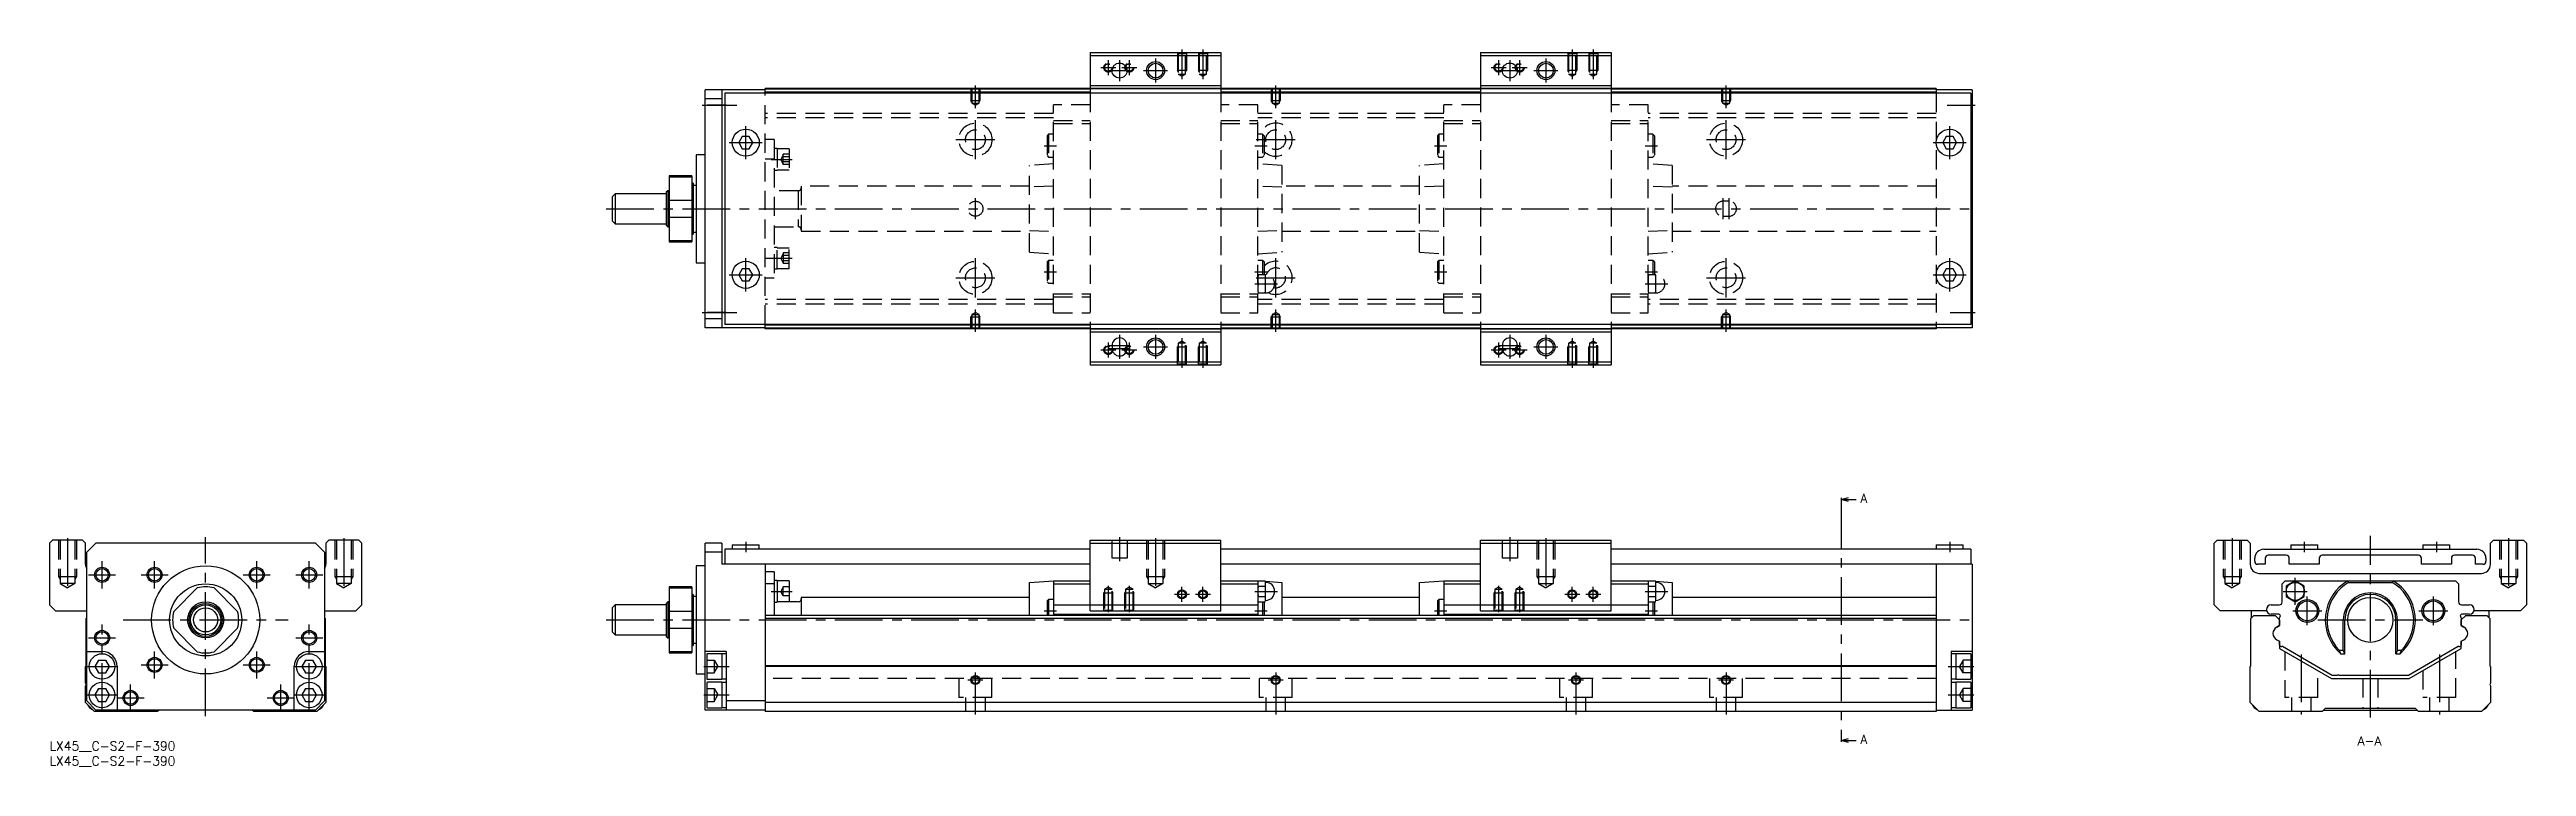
# Model space of a CAD drawing. Extents: x 0 to 825, y -8 to 230.
import ezdxf

# ---------------------------------------------------------------- set-up
doc = ezdxf.new("R2010")
doc.units = 0
doc.header["$LTSCALE"] = 0.5
doc.linetypes.add('CENTER', pattern=[50.8, 31.75, -6.35, 6.35, -6.35])
doc.linetypes.add('DASHED', pattern=[19.05, 12.7, -6.35])
for name, color, linetype in [('MSM_CENTER', 1, 'CENTER'), ('MSM_CONTINUOUS', 7, 'CONTINUOUS'), ('MSM_DASHED', 4, 'DASHED'), ('MSM_NARROW', 5, 'CONTINUOUS'), ('MSM_PART_NUMBER', 7, 'CONTINUOUS')]:
    doc.layers.add(name, color=color, linetype=linetype)
doc.styles.get("Standard").update_dxf_attribs({"font": 'txt.shx', "height": 3, "bigfont": 'bigfont.shx'})

# ---------------------------------------------------------------- blocks, each defined once
blk = doc.blocks.new('*U2')
at = {"layer": 'MSM_PART_NUMBER'}
blk.add_text('LX45__C-S2-F-390', height=3, dxfattribs=at).set_placement((0, -3))
blk = doc.blocks.new('*U3')
at = {"layer": 'MSM_PART_NUMBER'}
blk.add_text('LX45__C-S2-F-390', height=3, dxfattribs=at).set_placement((0, -8))

msp = doc.modelspace()

# ---------------------------------------------------------------- linework, layer by layer
at = {"layer": 'MSM_CENTER'}
for p, q in [((350.15, 224.38), (355.15, 224.38)), ((352.65, 226.88), (352.65, 221.88)), ((352.9, 223.38), (359.9, 223.38)), ((356.4, 226.88), (356.4, 219.88)), ((357.15, 224.38), (362.15, 224.38)), ((359.65, 226.88), (359.65, 221.88)), ((364.4, 223.38), (372.4, 223.38)), ((368.4, 227.38), (368.4, 219.38)), ((377.15, 230.38), (377.15, 220.47)), ((384.15, 230.38), (384.15, 220.47)), ((480.15, 224.38), (485.15, 224.38)), ((482.65, 226.88), (482.65, 221.88)), ((482.9, 223.38), (489.9, 223.38)), ((486.4, 226.88), (486.4, 219.88)), ((487.15, 224.38), (492.15, 224.38)), ((489.65, 226.88), (489.65, 221.88)), ((494.4, 223.38), (502.4, 223.38)), ((498.4, 227.38), (498.4, 219.38)), ((507.15, 230.38), (507.15, 220.47)), ((514.15, 230.38), (514.15, 220.47)), ((308.4, 210.87), (308.4, 218.38)), ((408.4, 210.87), (408.4, 218.38)), ((558.4, 210.87), (558.4, 218.38)), ((217.4, 211.88), (228.9, 211.88)), ((308.4, 193.88), (308.4, 206.88)), ((408.4, 193.88), (408.4, 206.88)), ((558.4, 193.88), (558.4, 206.88)), ((632.07, 211.88), (641.4, 211.88)), ((226.4, 199.38), (237.4, 199.38)), ((231.9, 193.88), (231.9, 204.88)), ((301.9, 200.38), (314.9, 200.38)), ((331.25, 198.38), (335.35, 198.38)), ((401.45, 198.38), (405.55, 198.38)), ((401.9, 200.38), (414.9, 200.38)), ((461.25, 198.38), (465.35, 198.38)), ((531.45, 198.38), (535.55, 198.38)), ((551.9, 200.38), (564.9, 200.38)), ((627.4, 199.38), (638.4, 199.38)), ((632.9, 193.88), (632.9, 204.88)), ((240.4, 193.83), (247.4, 193.83)), ((185.4, 177.38), (642.4, 177.38)), ((308.4, 173.88), (308.4, 180.88)), ((557.4, 173.88), (557.4, 180.88)), ((559.4, 173.88), (559.4, 180.88)), ((231.9, 149.88), (231.9, 160.88)), ((240.4, 160.92), (247.4, 160.92)), ((308.4, 147.88), (308.4, 160.88)), ((408.4, 147.88), (408.4, 160.88)), ((558.4, 147.88), (558.4, 160.88)), ((632.9, 149.88), (632.9, 160.88)), ((226.4, 155.38), (237.4, 155.38)), ((301.9, 154.38), (314.9, 154.38)), ((331.25, 156.38), (335.35, 156.38)), ((401.45, 156.38), (405.55, 156.38)), ((401.45, 152.38), (409.05, 152.38)), ((401.9, 154.38), (414.9, 154.38)), ((461.25, 156.38), (465.35, 156.38)), ((531.45, 156.38), (535.55, 156.38)), ((531.45, 152.38), (539.05, 152.38)), ((551.9, 154.38), (564.9, 154.38)), ((627.4, 155.38), (638.4, 155.38)), ((217.4, 142.88), (228.9, 142.88)), ((308.4, 136.38), (308.4, 143.89)), ((408.4, 136.38), (408.4, 143.89)), ((558.4, 136.38), (558.4, 143.89)), ((633.07, 142.88), (641.4, 142.88)), ((352.65, 132.88), (352.65, 127.88)), ((356.4, 135.38), (356.4, 127.38)), ((359.65, 132.88), (359.65, 127.88)), ((368.4, 135.38), (368.4, 127.38)), ((377.15, 134.29), (377.15, 124.38)), ((384.15, 134.29), (384.15, 124.38)), ((482.65, 132.88), (482.65, 127.88)), ((486.4, 135.38), (486.4, 127.38)), ((489.65, 132.88), (489.65, 127.88)), ((498.4, 135.38), (498.4, 127.38)), ((507.15, 134.29), (507.15, 124.38)), ((514.15, 134.29), (514.15, 124.38)), ((350.15, 130.38), (355.15, 130.38)), ((352.9, 131.88), (359.9, 131.88)), ((352.9, 130.88), (359.9, 130.88)), ((357.15, 130.38), (362.15, 130.38)), ((364.4, 131.38), (372.4, 131.38)), ((480.15, 130.38), (485.15, 130.38)), ((482.9, 131.88), (489.9, 131.88)), ((482.9, 130.88), (489.9, 130.88)), ((487.15, 130.38), (492.15, 130.38)), ((494.4, 131.38), (502.4, 131.38)), ((596.74, 80.12), (596.74, 0.88)), ((6, 67.76), (6, 50.18)), ((52, 8.5), (52, 68)), ((98, 67.76), (98, 50.18)), ((231.9, 66.5), (231.9, 63)), ((356.4, 68), (356.4, 60)), ((368.4, 67.76), (368.4, 50.18)), ((486.4, 68), (486.4, 60)), ((498.4, 67.76), (498.4, 50.18)), ((632.9, 66.5), (632.9, 63)), ((727, 67.76), (727, 50.18)), ((751, 66.5), (751, 63)), ((773, 8), (773, 68.5)), ((795, 66.5), (795, 63)), ((819, 67.76), (819, 50.18)), ((17.5, 51), (17.5, 60)), ((35, 51), (35, 60)), ((69, 51), (69, 60)), ((86.5, 51), (86.5, 60)), ((13, 55.5), (22, 55.5)), ((30.5, 55.5), (39.5, 55.5)), ((64.5, 55.5), (73.5, 55.5)), ((82, 55.5), (91, 55.5)), ((240.4, 50), (247.4, 50)), ((352.65, 51.81), (352.65, 43.1)), ((359.65, 51.81), (359.65, 43.1)), ((377.15, 46.5), (377.15, 51.5)), ((384.15, 46.5), (384.15, 51.5)), ((401.45, 50), (409.05, 50)), ((482.65, 51.81), (482.65, 43.1)), ((489.65, 51.81), (489.65, 43.1)), ((507.15, 46.5), (507.15, 51.5)), ((514.15, 46.5), (514.15, 51.5)), ((531.45, 50), (539.05, 50)), ((744, 50), (752, 50)), ((748, 45.54), (748, 54.46)), ((331.25, 43.5), (335.35, 43.5)), ((379.65, 49), (374.65, 49)), ((386.65, 49), (381.65, 49)), ((401.45, 43.5), (405.55, 43.5)), ((461.25, 43.5), (465.35, 43.5)), ((509.65, 49), (504.65, 49)), ((516.65, 49), (511.65, 49)), ((531.45, 43.5), (535.55, 43.5)), ((747.2, 43.5), (756.8, 43.5)), ((752, 38.7), (752, 48.3)), ((789.2, 43.5), (798.8, 43.5)), ((794, 38.7), (794, 48.3)), ((13, 34.5), (22, 34.5)), ((17.5, 10.25), (17.5, 39)), ((24.5, 40.5), (79.5, 40.5)), ((82, 34.5), (91, 34.5)), ((86.5, 10.25), (86.5, 39)), ((185.4, 40.5), (642.4, 40.5)), ((755.5, 40.5), (790.5, 40.5)), ((12.25, 25), (22.75, 25)), ((30.5, 25.5), (39.5, 25.5)), ((35, 21), (35, 30)), ((64.5, 25.5), (73.5, 25.5)), ((69, 21), (69, 30)), ((81.25, 25), (91.75, 25)), ((217.9, 25), (226.4, 25)), ((632.4, 25), (640.9, 25)), ((750, 28.97), (750, 9)), ((796, 28.97), (796, 9)), ((27, 10), (27, 19)), ((77, 10), (77, 19)), ((305.9, 20.5), (310.9, 20.5)), ((308.4, 9), (308.4, 23)), ((405.9, 20.5), (410.9, 20.5)), ((408.4, 23), (408.4, 9)), ((505.9, 20.5), (510.9, 20.5)), ((508.4, 23), (508.4, 9)), ((555.9, 20.5), (560.9, 20.5)), ((558.4, 23), (558.4, 9)), ((12.25, 15.5), (22.75, 15.5)), ((22.5, 14.5), (31.5, 14.5)), ((72.5, 14.5), (81.5, 14.5)), ((81.25, 15.5), (91.75, 15.5)), ((217.9, 15.5), (226.4, 15.5)), ((632.4, 15.5), (640.9, 15.5))]:
    msp.add_line(p, q, dxfattribs=at)
at = {"layer": 'MSM_CONTINUOUS'}
for p, q in [((346.65, 229.38), (346.65, 215.88)), ((346.65, 229.38), (390.15, 229.38)), ((346.65, 228.38), (390.15, 228.38)), ((390.15, 229.38), (390.15, 215.88)), ((476.65, 229.38), (476.65, 215.88)), ((476.65, 229.38), (520.15, 229.38)), ((476.65, 228.38), (520.15, 228.38)), ((520.15, 229.38), (520.15, 215.88)), ((238.4, 216.98), (218.4, 216.98)), ((218.4, 137.78), (218.4, 216.98)), ((223.9, 216.98), (223.9, 137.78)), ((639.9, 215.88), (224.9, 215.88)), ((224.9, 215.88), (224.9, 138.88)), ((628.4, 217.38), (238.4, 217.38)), ((238.4, 215.88), (238.4, 217.38)), ((346.65, 217.18), (238.4, 217.18)), ((346.65, 216.18), (238.4, 216.18)), ((346.65, 218.38), (390.15, 218.38)), ((346.65, 217.38), (390.15, 217.38)), ((476.65, 217.18), (390.15, 217.18)), ((476.65, 216.18), (390.15, 216.18)), ((476.65, 218.38), (520.15, 218.38)), ((476.65, 217.38), (520.15, 217.38)), ((628.4, 217.18), (520.15, 217.18)), ((628.4, 216.18), (520.15, 216.18)), ((628.4, 217.38), (628.4, 215.88)), ((640.4, 216.98), (628.4, 216.98)), ((639.9, 215.88), (639.9, 138.88)), ((640.4, 216.98), (640.4, 137.78)), ((223.9, 213.98), (218.4, 213.98)), ((230.74, 201.38), (229.59, 199.38)), ((229.59, 199.38), (230.74, 197.38)), ((233.05, 201.38), (230.74, 201.38)), ((234.2, 199.38), (233.05, 201.38)), ((233.05, 197.38), (234.2, 199.38)), ((631.74, 201.38), (630.59, 199.38)), ((630.59, 199.38), (631.74, 197.38)), ((634.05, 201.38), (631.74, 201.38)), ((635.2, 199.38), (634.05, 201.38)), ((634.05, 197.38), (635.2, 199.38)), ((215.4, 195.38), (215.4, 159.38)), ((218.4, 195.38), (215.4, 195.38)), ((230.74, 197.38), (233.05, 197.38)), ((631.74, 197.38), (634.05, 197.38)), ((188.4, 182.38), (187.4, 181.38)), ((188.4, 182.38), (188.4, 172.38)), ((205.4, 182.38), (188.4, 182.38)), ((205.9, 183.38), (205.4, 182.88)), ((205.4, 182.88), (205.4, 171.88)), ((205.9, 183.38), (205.9, 171.38)), ((206.4, 183.38), (205.9, 183.38)), ((213.9, 188.38), (206.4, 188.38)), ((206.4, 188.38), (206.4, 166.38)), ((206.4, 188.01), (213.9, 188.01)), ((213.9, 188.38), (213.9, 166.38)), ((214.4, 185.88), (213.9, 185.88)), ((214.4, 185.88), (214.4, 168.88)), ((215.4, 185.13), (214.4, 185.13)), ((187.4, 181.38), (187.4, 173.38)), ((187.4, 173.38), (188.4, 172.38)), ((213.9, 180.17), (206.4, 180.17)), ((206.4, 174.58), (213.9, 174.58)), ((188.4, 172.38), (205.4, 172.38)), ((205.4, 171.88), (205.9, 171.38)), ((205.9, 171.38), (206.4, 171.38)), ((213.9, 166.74), (206.4, 166.74)), ((206.4, 166.38), (213.9, 166.38)), ((213.9, 168.88), (214.4, 168.88)), ((214.4, 169.63), (215.4, 169.63)), ((215.4, 159.38), (218.4, 159.38)), ((230.74, 157.38), (229.59, 155.38)), ((233.05, 157.38), (230.74, 157.38)), ((234.2, 155.38), (233.05, 157.38)), ((631.74, 157.38), (630.59, 155.38)), ((634.05, 157.38), (631.74, 157.38)), ((635.2, 155.38), (634.05, 157.38)), ((229.59, 155.38), (230.74, 153.38)), ((230.74, 153.38), (233.05, 153.38)), ((233.05, 153.38), (234.2, 155.38)), ((630.59, 155.38), (631.74, 153.38)), ((631.74, 153.38), (634.05, 153.38)), ((634.05, 153.38), (635.2, 155.38)), ((223.9, 140.78), (218.4, 140.78)), ((238.4, 137.78), (218.4, 137.78)), ((639.9, 138.88), (224.9, 138.88)), ((238.4, 137.38), (238.4, 138.88)), ((346.65, 138.58), (238.4, 138.58)), ((346.65, 137.58), (238.4, 137.58)), ((628.4, 137.38), (238.4, 137.38)), ((346.65, 138.88), (346.65, 125.38)), ((346.65, 137.38), (390.15, 137.38)), ((346.65, 136.38), (390.15, 136.38)), ((390.15, 138.88), (390.15, 125.38)), ((476.65, 138.58), (390.15, 138.58)), ((476.65, 137.58), (390.15, 137.58)), ((476.65, 138.88), (476.65, 125.38)), ((476.65, 137.38), (520.15, 137.38)), ((476.65, 136.38), (520.15, 136.38)), ((520.15, 138.88), (520.15, 125.38)), ((628.4, 138.58), (520.15, 138.58)), ((628.4, 137.58), (520.15, 137.58)), ((628.4, 138.88), (628.4, 137.38)), ((640.4, 137.78), (628.4, 137.78)), ((346.65, 126.38), (390.15, 126.38)), ((346.65, 125.38), (390.15, 125.38)), ((353.9, 131.88), (353.9, 130.88)), ((358.9, 130.88), (358.9, 131.88)), ((476.65, 126.38), (520.15, 126.38)), ((476.65, 125.38), (520.15, 125.38)), ((483.9, 131.88), (483.9, 130.88)), ((488.9, 130.88), (488.9, 131.88)), ((596.74, 80.62), (599.24, 81.29)), ((596.74, 81.12), (596.74, 80.12)), ((596.74, 80.62), (601.74, 80.62)), ((599.24, 79.95), (596.74, 80.62)), ((1, 67), (0, 66)), ((0, 66), (0, 45.5)), ((11, 67), (1, 67)), ((12, 66), (11, 67)), ((12, 59), (12, 66)), ((15.4, 66), (12.4, 63)), ((88.6, 66), (15.4, 66)), ((91.6, 63), (88.6, 66)), ((93, 67), (92, 66)), ((92, 66), (92, 59)), ((103, 67), (93, 67)), ((104, 66), (103, 67)), ((104, 45.5), (104, 66)), ((223.9, 66), (218.4, 66)), ((218.4, 10.5), (218.4, 66)), ((223.9, 66), (223.9, 59)), ((346.65, 67), (390.15, 67)), ((346.65, 43.5), (346.65, 67)), ((346.65, 66), (390.15, 66)), ((390.15, 43.5), (390.15, 67)), ((476.65, 67), (520.15, 67)), ((476.65, 43.5), (476.65, 67)), ((476.65, 66), (520.15, 66)), ((520.15, 43.5), (520.15, 67)), ((721, 66), (722, 67)), ((721, 45.5), (721, 66)), ((722, 67), (732, 67)), ((732, 67), (733, 66)), ((733, 66), (733, 59)), ((813, 66), (814, 67)), ((813, 59), (813, 66)), ((814, 67), (824, 67)), ((824, 67), (825, 66)), ((825, 66), (825, 45.5)), ((12.4, 13.5), (12.4, 63)), ((91.6, 63), (91.6, 13.5)), ((218.4, 58.5), (215.4, 58.5)), ((215.4, 58.5), (215.4, 22.5)), ((223.9, 63), (218.4, 63)), ((346.65, 59), (223.9, 59)), ((224.9, 64), (224.9, 59)), ((346.65, 64), (224.9, 64)), ((227.4, 65.5), (227.4, 64)), ((227.4, 65.5), (236.4, 65.5)), ((236.4, 64), (236.4, 65.5)), ((238.4, 59), (238.4, 10)), ((476.65, 64), (390.15, 64)), ((476.65, 59), (390.15, 59)), ((639.9, 64), (520.15, 64)), ((640.4, 59), (520.15, 59)), ((628.4, 65.5), (628.4, 64)), ((628.4, 65.5), (637.4, 65.5)), ((628.4, 59), (628.4, 10)), ((637.4, 64), (637.4, 65.5)), ((639.9, 64), (639.9, 59)), ((640.4, 59), (640.4, 10.5)), ((734.5, 60), (734.5, 61)), ((738, 59), (735.5, 59)), ((737.5, 64), (808.5, 64)), ((738, 61), (738, 59)), ((745, 62), (739, 62)), ((746, 59), (746, 61)), ((756, 59), (746, 59)), ((746.5, 65.5), (755.5, 65.5)), ((746.5, 65.5), (746.5, 64)), ((755.5, 64), (755.5, 65.5)), ((756, 61), (756, 59)), ((789, 62), (757, 62)), ((790, 59), (790, 61)), ((800, 59), (790, 59)), ((790.5, 65.5), (799.5, 65.5)), ((790.5, 65.5), (790.5, 64)), ((799.5, 64), (799.5, 65.5)), ((800, 61), (800, 59)), ((807, 62), (801, 62)), ((808, 59), (808, 61)), ((810.5, 59), (808, 59)), ((811.5, 61), (811.5, 60)), ((41.36, 43.3), (49.2, 51.14)), ((54.8, 51.14), (62.64, 43.3)), ((213.9, 51.5), (206.4, 51.5)), ((206.4, 51.5), (206.4, 29.5)), ((206.4, 51.14), (213.9, 51.14)), ((213.9, 51.5), (213.9, 29.5)), ((241.4, 56.5), (238.4, 56.5)), ((241.4, 52.5), (238.4, 52.5)), ((241.4, 56.5), (241.4, 42)), ((242.4, 53.65), (241.4, 53.65)), ((242.4, 53.65), (242.4, 46.35)), ((246.4, 53.5), (242.4, 53.5)), ((246.4, 53.5), (246.4, 46.5)), ((326.35, 53), (334.35, 53.5)), ((326.35, 42), (326.35, 53)), ((334.35, 53.5), (346.65, 53.5)), ((334.35, 53.5), (334.35, 42)), ((334.35, 52.5), (346.65, 52.5)), ((390.15, 53.5), (402.45, 53.5)), ((390.15, 52.5), (402.45, 52.5)), ((402.45, 53.5), (403.02, 53.46)), ((402.45, 53.5), (402.45, 42)), ((402.57, 53.46), (402.45, 53)), ((402.45, 52.41), (402.45, 52.6)), ((402.57, 53.46), (404.92, 53.46)), ((402.57, 51.73), (404.92, 51.73)), ((405.05, 53), (404.92, 53.46)), ((404.95, 53.34), (410.45, 53)), ((405.05, 47), (405.05, 53)), ((410.45, 53), (410.45, 42)), ((456.35, 53), (464.35, 53.5)), ((456.35, 42), (456.35, 53)), ((464.35, 53.5), (476.65, 53.5)), ((464.35, 53.5), (464.35, 42)), ((464.35, 52.5), (476.65, 52.5)), ((520.15, 53.5), (532.45, 53.5)), ((520.15, 52.5), (532.45, 52.5)), ((532.45, 53.5), (533.02, 53.46)), ((532.45, 53.5), (532.45, 42)), ((532.57, 53.46), (532.45, 53)), ((532.45, 52.41), (532.45, 52.6)), ((532.57, 53.46), (534.92, 53.46)), ((532.57, 51.73), (534.92, 51.73)), ((535.05, 53), (534.92, 53.46)), ((534.95, 53.34), (540.45, 53)), ((535.05, 47), (535.05, 53)), ((540.45, 53), (540.45, 42)), ((736, 56), (810, 56)), ((743.65, 52.5), (744.65, 53.5)), ((743.65, 46.5), (743.65, 52.5)), ((744.65, 53.5), (801.35, 53.5)), ((748, 53.46), (745, 51.73)), ((745, 51.73), (745, 48.27)), ((751, 51.73), (748, 53.46)), ((751, 48.27), (751, 51.73)), ((765.51, 53.5), (765.76, 53)), ((765.76, 53), (780.23, 53)), ((780.23, 53), (780.48, 53.5)), ((801.35, 53.5), (802.35, 52.5)), ((802.35, 52.5), (802.35, 46.5)), ((0, 45.5), (2, 43.5)), ((2, 43.5), (12.4, 43.5)), ((91.6, 43.5), (102, 43.5)), ((102, 43.5), (104, 45.5)), ((188.4, 45.5), (187.4, 44.5)), ((187.4, 44.5), (187.4, 36.5)), ((205.4, 45.5), (188.4, 45.5)), ((188.4, 45.5), (188.4, 35.5)), ((205.9, 46.5), (205.4, 46)), ((205.4, 46), (205.4, 35)), ((206.4, 46.5), (205.9, 46.5)), ((205.9, 46.5), (205.9, 34.5)), ((213.9, 43.3), (206.4, 43.3)), ((214.4, 49), (213.9, 49)), ((214.4, 49), (214.4, 32)), ((215.4, 48.25), (214.4, 48.25)), ((628.4, 42), (238.4, 42)), ((241.4, 46.35), (242.4, 46.35)), ((249.4, 46.5), (242.4, 46.5)), ((250.4, 48), (250.4, 42)), ((326.35, 48), (250.4, 48)), ((332.75, 47.3), (332.25, 46.8)), ((332.25, 46.8), (332.25, 42)), ((334.35, 47.3), (332.75, 47.3)), ((332.75, 47.3), (332.75, 42)), ((334.35, 45.5), (402.45, 45.5)), ((334.35, 42.4), (402.45, 42.4)), ((346.65, 43.5), (390.15, 43.5)), ((402.45, 47), (402.57, 46.54)), ((402.57, 48.27), (404.92, 48.27)), ((402.57, 46.54), (404.92, 46.54)), ((404.05, 46.54), (404.05, 42)), ((404.55, 46.54), (404.55, 42)), ((404.92, 46.54), (405.05, 47)), ((456.35, 48), (410.45, 48)), ((462.75, 47.3), (462.25, 46.8)), ((462.25, 46.8), (462.25, 42)), ((464.35, 47.3), (462.75, 47.3)), ((462.75, 47.3), (462.75, 42)), ((464.35, 45.5), (532.45, 45.5)), ((464.35, 42.4), (532.45, 42.4)), ((476.65, 43.5), (520.15, 43.5)), ((532.45, 47), (532.57, 46.54)), ((532.57, 48.27), (534.92, 48.27)), ((532.57, 46.54), (534.92, 46.54)), ((534.05, 46.54), (534.05, 42)), ((534.55, 46.54), (534.55, 42)), ((534.92, 46.54), (535.05, 47)), ((628.4, 48), (540.45, 48)), ((723, 43.5), (721, 45.5)), ((738.46, 43.5), (723, 43.5)), ((733.2, 41), (734.2, 42)), ((733.4, 41.2), (733.4, 43.5)), ((734.2, 42), (741.25, 42)), ((739.95, 45.5), (742.65, 45.5)), ((742.25, 42.4), (739.95, 42.4)), ((741.25, 42), (742.75, 40.5)), ((745, 48.27), (748, 46.54)), ((748, 46.54), (751, 48.27)), ((803.25, 40.5), (804.75, 42)), ((803.35, 45.5), (806.05, 45.5)), ((806.05, 42.4), (803.75, 42.4)), ((804.75, 42), (811.8, 42)), ((823, 43.5), (807.53, 43.5)), ((811.8, 42), (812.8, 41)), ((812.6, 41.2), (812.6, 43.5)), ((825, 45.5), (823, 43.5)), ((12.2, 41), (12.4, 41.2)), ((12.2, 25.2), (12.2, 41)), ((49.2, 29.86), (41.36, 37.7)), ((62.64, 37.7), (54.8, 29.86)), ((91.6, 41.2), (91.8, 41)), ((91.8, 41), (91.8, 25.2)), ((187.4, 36.5), (188.4, 35.5)), ((188.4, 35.5), (205.4, 35.5)), ((205.4, 35), (205.9, 34.5)), ((205.9, 34.5), (206.4, 34.5)), ((206.4, 37.7), (213.9, 37.7)), ((628.4, 41), (238.4, 41)), ((733.2, 25.2), (733.2, 41)), ((742.75, 38.61), (741.85, 38.1)), ((741.85, 33.9), (742.75, 33.39)), ((742.7, 40.55), (742.7, 41.2)), ((742.75, 40.5), (742.75, 38.61)), ((742.75, 33.39), (742.75, 31)), ((764, 30.44), (764, 40.5)), ((764.5, 29.22), (764.5, 40.5)), ((781.5, 29.22), (781.5, 40.5)), ((782, 30.44), (782, 40.5)), ((803.3, 40.55), (803.25, 40.5)), ((803.25, 40.5), (803.25, 38.61)), ((803.25, 38.61), (803.25, 40.5)), ((804.14, 38.1), (803.25, 38.61)), ((803.25, 33.39), (804.14, 33.9)), ((803.25, 33.39), (803.25, 32.13)), ((803.25, 31), (803.25, 33.39)), ((803.3, 41.2), (803.3, 40.55)), ((812.8, 41), (812.8, 25.2)), ((12, 25), (12.2, 25.2)), ((12, 19.4), (12, 25)), ((12.4, 30), (17.5, 30)), ((16.27, 27.12), (15.05, 25)), ((15.05, 25), (16.27, 22.88)), ((16.27, 27.12), (18.73, 27.12)), ((19.95, 25), (18.73, 27.12)), ((18.73, 22.88), (19.95, 25)), ((22.5, 25), (22.5, 10.5)), ((81.5, 10.5), (81.5, 25)), ((85.27, 27.12), (84.05, 25)), ((84.05, 25), (85.27, 22.88)), ((85.27, 27.12), (87.73, 27.12)), ((86.5, 30), (91.6, 30)), ((88.95, 25), (87.73, 27.12)), ((87.73, 22.88), (88.95, 25)), ((91.8, 25.2), (92, 25)), ((92, 25), (92, 13)), ((213.9, 29.86), (206.4, 29.86)), ((206.4, 29.5), (213.9, 29.5)), ((213.9, 32), (214.4, 32)), ((214.4, 32.75), (215.4, 32.75)), ((225.4, 30), (218.4, 30)), ((218.9, 29), (218.9, 21)), ((223.9, 29.25), (219.15, 29.25)), ((223.9, 29.25), (223.9, 20.75)), ((225.4, 29.15), (223.9, 29.15)), ((225.4, 30), (225.4, 10.5)), ((628.4, 25.2), (238.4, 25.2)), ((628.4, 25), (238.4, 25)), ((633.4, 30), (633.4, 10.5)), ((640.4, 30), (633.4, 30)), ((634.9, 29.15), (633.4, 29.15)), ((639.9, 29.25), (634.9, 29.25)), ((634.9, 29.25), (634.9, 20.75)), ((639.9, 29.25), (639.9, 20.75)), ((733, 25), (733.2, 25.2)), ((733, 13), (733, 25)), ((742.75, 31), (760.07, 21)), ((743.7, 31.61), (743.5, 31.61)), ((760.33, 22), (743.7, 31.61)), ((762.63, 30.44), (764, 30.44)), ((763.11, 29.22), (764.5, 29.22)), ((764.5, 29.22), (764, 30.44)), ((782, 30.44), (781.5, 29.22)), ((781.5, 29.22), (782.88, 29.22)), ((782, 30.44), (783.36, 30.44)), ((802.3, 31.61), (785.66, 22)), ((785.93, 21), (803.25, 31)), ((802.5, 31.61), (802.3, 31.61)), ((812.8, 25.2), (813, 25)), ((813, 25), (813, 19.4)), ((12, 13), (12, 18.6)), ((16.27, 17.62), (15.05, 15.5)), ((16.27, 22.88), (18.73, 22.88)), ((16.27, 17.62), (18.73, 17.62)), ((19.95, 15.5), (18.73, 17.62)), ((85.27, 17.62), (84.05, 15.5)), ((85.27, 22.88), (87.73, 22.88)), ((85.27, 17.62), (87.73, 17.62)), ((88.95, 15.5), (87.73, 17.62)), ((215.4, 22.5), (218.4, 22.5)), ((218.9, 19.5), (218.9, 11.5)), ((219.15, 20.75), (223.9, 20.75)), ((223.9, 19.75), (219.15, 19.75)), ((223.9, 20.85), (225.4, 20.85)), ((223.9, 19.75), (223.9, 11.25)), ((225.4, 19.65), (223.9, 19.65)), ((633.4, 20.85), (634.9, 20.85)), ((634.9, 19.65), (633.4, 19.65)), ((634.9, 20.75), (639.9, 20.75)), ((639.9, 19.75), (634.9, 19.75)), ((634.9, 19.75), (634.9, 11.25)), ((639.9, 19.75), (639.9, 11.25)), ((760.07, 21), (785.93, 21)), ((761.85, 22), (760.33, 22)), ((785.66, 22), (762.65, 22)), ((813, 18.6), (813, 13)), ((15, 10), (12, 13)), ((15.4, 10.5), (12.4, 13.5)), ((36, 10), (15, 10)), ((15.05, 15.5), (16.27, 13.38)), ((88.6, 10.5), (15.4, 10.5)), ((16.27, 13.38), (18.73, 13.38)), ((18.73, 13.38), (19.95, 15.5)), ((36.5, 10.5), (36, 10)), ((68, 10), (67.5, 10.5)), ((89, 10), (68, 10)), ((84.05, 15.5), (85.27, 13.38)), ((85.27, 13.38), (87.73, 13.38)), ((87.73, 13.38), (88.95, 15.5)), ((91.6, 13.5), (88.6, 10.5)), ((92, 13), (89, 10)), ((238.4, 10.5), (218.4, 10.5)), ((219.15, 11.25), (223.9, 11.25)), ((223.9, 11.35), (225.4, 11.35)), ((238.4, 13.5), (225.4, 13.5)), ((628.4, 13), (238.4, 13)), ((628.4, 10), (238.4, 10)), ((628.4, 10.5), (640.4, 10.5)), ((633.4, 11.35), (634.9, 11.35)), ((634.9, 11.25), (639.9, 11.25)), ((736, 10), (733, 13)), ((757, 10), (736, 10)), ((758, 11), (757, 10)), ((757.5, 10.5), (788.5, 10.5)), ((788, 11), (758, 11)), ((789, 10), (788, 11)), ((810, 10), (789, 10)), ((813, 13), (810, 10)), ((596.74, 0.38), (599.24, 1.05)), ((596.74, 0.88), (596.74, -0.12)), ((596.74, 0.38), (601.74, 0.38)), ((599.24, -0.29), (596.74, 0.38))]:
    msp.add_line(p, q, dxfattribs=at)
for centre, radius in [((356.4, 223.38), 2.5), ((368.4, 223.38), 2.46), ((486.4, 223.38), 2.5), ((498.4, 223.38), 2.46), ((231.9, 199.38), 4.5), ((632.9, 199.38), 4.5), ((231.9, 155.38), 4.5), ((632.9, 155.38), 4.5), ((368.4, 131.38), 2.46), ((498.4, 131.38), 2.46), ((52, 40.5), 18), ((17.5, 55.5), 2.07), ((35, 55.5), 2.07), ((52, 40.5), 12), ((69, 55.5), 2.07), ((86.5, 55.5), 2.07), ((377.15, 49), 1.23), ((384.15, 49), 1.23), ((507.15, 49), 1.23), ((514.15, 49), 1.23), ((748, 50), 3), ((52, 40.5), 6), ((52, 40.5), 5.5), ((52, 40.5), 5), ((52, 40.5), 4), ((752, 43.5), 3.8), ((752, 43.5), 3.3), ((773, 40.5), 7.5), ((794, 43.5), 3.8), ((794, 43.5), 3.3), ((17.5, 34.5), 2.07), ((86.5, 34.5), 2.07), ((17.5, 25), 4.25), ((35, 25.5), 2.07), ((69, 25.5), 2.07), ((86.5, 25), 4.25), ((17.5, 15.5), 4.25), ((27, 14.5), 2.07), ((77, 14.5), 2.07), ((86.5, 15.5), 4.25), ((308.4, 20.5), 1.23), ((408.4, 20.5), 1.23), ((508.4, 20.5), 1.23), ((558.4, 20.5), 1.23)]:
    msp.add_circle(centre, radius, dxfattribs=at)
for centre, radius, start, end in [((356.4, 131.88), 2.5, 0, 180), ((486.4, 131.88), 2.5, 0, 180), ((356.4, 130.88), 2.5, 180, 0), ((486.4, 130.88), 2.5, 180, 0), ((15, 59), 3, 180, 209.92525), ((89, 59), 3, 330.07238, 0), ((736, 59), 3, 180, 270), ((737.5, 61), 3, 90, 180), ((735.5, 60), 1, 180, 270), ((739, 61), 1, 90, 180), ((745, 61), 1, 0, 90), ((757, 61), 1, 90, 180), ((789, 61), 1, 0, 90), ((801, 61), 1, 90, 180), ((807, 61), 1, 0, 90), ((808.5, 61), 3, 0, 90), ((810, 59), 3, 270, 0), ((810.5, 60), 1, 270, 0), ((52, 40.5), 11, 75.27264, 104.72736), ((405.75, 52.57), 3.31, 164.22771, 179.4294), ((405.75, 52.63), 3.31, 180.57378, 195.76911), ((415.33, 49.95), 12.89, 172.03062, 179.75617), ((415.9, 50.1), 13.46, 180.40698, 187.80623), ((401.74, 52.56), 3.31, 0.57378, 15.76911), ((401.74, 52.63), 3.31, 344.22771, 359.4294), ((392.06, 49.94), 12.98, 0.27192, 7.94129), ((391.59, 50.1), 13.46, 352.19377, 359.59302), ((405.05, 50), 3, 270, 90), ((535.75, 52.57), 3.31, 164.22771, 179.4294), ((535.75, 52.63), 3.31, 180.57378, 195.76911), ((545.33, 49.95), 12.89, 172.03062, 179.75617), ((545.9, 50.1), 13.46, 180.40698, 187.80623), ((531.74, 52.56), 3.31, 0.57378, 15.76911), ((531.74, 52.63), 3.31, 344.22771, 359.4294), ((522.06, 49.94), 12.98, 0.27192, 7.94129), ((521.59, 50.1), 13.46, 352.19377, 359.59302), ((535.05, 50), 3, 270, 90), ((773, 40.5), 15, 119.92643, 228.76392), ((773, 40.5), 14.44, 120.05097, 224.15139), ((773, 40.5), 9, 0, 180), ((773, 40.5), 14.44, 315.84861, 59.94903), ((773, 40.5), 15, 311.23608, 60.07357), ((52, 40.5), 11, 165.27264, 194.72736), ((52, 40.5), 11, 345.27264, 14.72736), ((249.4, 47.5), 1, 270, 0), ((405.75, 47.37), 3.31, 164.22771, 179.4294), ((405.75, 47.44), 3.31, 180.57378, 195.76911), ((401.74, 47.37), 3.31, 0.57378, 15.76911), ((401.74, 47.43), 3.31, 344.22771, 359.4294), ((535.75, 47.37), 3.31, 164.22771, 179.4294), ((535.75, 47.44), 3.31, 180.57378, 195.76911), ((531.74, 47.37), 3.31, 0.57378, 15.76911), ((531.74, 47.43), 3.31, 344.22771, 359.4294), ((739.95, 43.95), 1.55, 90, 270), ((742.25, 41.4), 1, 30.09191, 90), ((742.65, 46.5), 1, 270, 0), ((743.5, 41.2), 0.8, 118.74892, 180), ((773, 40.5), 8.5, 0, 180), ((803.35, 46.5), 1, 180, 270), ((803.75, 41.4), 1, 90, 149.90809), ((802.5, 41.2), 0.8, 0, 61.25108), ((806.05, 43.95), 1.55, 270, 90), ((743.15, 35.85), 2.6, 120.00003, 176.58933), ((743.15, 36.15), 2.6, 183.41067, 239.99996), ((802.84, 35.85), 2.6, 3.41067, 59.99996), ((802.84, 36.15), 2.6, 300.00004, 356.58933), ((17.5, 25), 5, 0, 90), ((52, 40.5), 11, 255.27264, 284.72736), ((86.5, 25), 5, 90, 180), ((219.15, 29), 0.25, 90, 180), ((743.5, 32.41), 0.8, 200.36413, 270), ((775.22, 34.62), 13.26, 198.36858, 204.03004), ((770.7, 34.65), 13.33, 335.98509, 341.61629), ((802.5, 32.41), 0.8, 270, 339.62763), ((11.7, 19), 0.5, 306.8699, 53.1301), ((219.15, 21), 0.25, 180, 270), ((219.15, 19.5), 0.25, 90, 180), ((762.25, 21.7), 0.5, 36.8699, 143.1301), ((813.3, 19), 0.5, 126.8699, 233.1301), ((15.4, 13.5), 3, 201.81505, 248.18495), ((88.6, 13.5), 3, 291.81368, 338.18632), ((219.15, 11.5), 0.25, 180, 270), ((736.4, 13.5), 3, 201.81368, 248.18632), ((809.6, 13.5), 3, 291.81505, 338.18495)]:
    msp.add_arc(centre, radius, start, end, dxfattribs=at)
at = {"layer": 'MSM_DASHED'}
for p, q in [((375.65, 229.38), (375.92, 229.1)), ((375.65, 229.38), (375.65, 223.38)), ((378.65, 223.38), (375.65, 223.38)), ((375.92, 222.91), (375.65, 223.38)), ((375.92, 229.1), (375.92, 222.18)), ((375.92, 229.1), (378.38, 229.1)), ((378.38, 229.1), (378.65, 229.38)), ((378.38, 222.18), (378.38, 229.1)), ((378.38, 222.91), (378.65, 223.38)), ((378.65, 229.38), (378.65, 223.38)), ((382.65, 229.38), (382.92, 229.1)), ((382.65, 229.38), (382.65, 223.38)), ((385.65, 223.38), (382.65, 223.38)), ((382.92, 222.91), (382.65, 223.38)), ((382.92, 229.1), (382.92, 222.18)), ((382.92, 229.1), (385.38, 229.1)), ((385.38, 229.1), (385.65, 229.38)), ((385.38, 222.18), (385.38, 229.1)), ((385.38, 222.91), (385.65, 223.38)), ((385.65, 229.38), (385.65, 223.38)), ((505.65, 229.38), (505.92, 229.1)), ((505.65, 229.38), (505.65, 223.38)), ((508.65, 223.38), (505.65, 223.38)), ((505.92, 222.91), (505.65, 223.38)), ((505.92, 229.1), (505.92, 222.18)), ((505.92, 229.1), (508.38, 229.1)), ((508.38, 229.1), (508.65, 229.38)), ((508.38, 222.18), (508.38, 229.1)), ((508.38, 222.91), (508.65, 223.38)), ((508.65, 229.38), (508.65, 223.38)), ((512.65, 229.38), (512.92, 229.1)), ((512.65, 229.38), (512.65, 223.38)), ((515.65, 223.38), (512.65, 223.38)), ((512.92, 222.91), (512.65, 223.38)), ((512.92, 229.1), (512.92, 222.18)), ((512.92, 229.1), (515.38, 229.1)), ((515.38, 229.1), (515.65, 229.38)), ((515.38, 222.18), (515.38, 229.1)), ((515.38, 222.91), (515.65, 223.38)), ((515.65, 229.38), (515.65, 223.38)), ((238.4, 138.88), (238.4, 215.88)), ((306.9, 217.38), (306.9, 213.38)), ((307.17, 217.38), (307.17, 212.58)), ((309.63, 212.58), (309.63, 217.38)), ((309.9, 217.38), (309.9, 213.38)), ((390.15, 217.38), (346.65, 217.38)), ((346.65, 215.88), (346.65, 138.88)), ((375.92, 222.18), (377.15, 221.47)), ((375.92, 222.18), (378.38, 222.18)), ((377.15, 221.47), (378.38, 222.18)), ((382.92, 222.18), (384.15, 221.47)), ((382.92, 222.18), (385.38, 222.18)), ((384.15, 221.47), (385.38, 222.18)), ((390.15, 215.88), (390.15, 138.88)), ((406.9, 217.38), (406.9, 213.38)), ((407.17, 217.38), (407.17, 212.58)), ((409.63, 212.58), (409.63, 217.38)), ((409.9, 217.38), (409.9, 213.38)), ((520.15, 217.38), (476.65, 217.38)), ((476.65, 215.88), (476.65, 138.88)), ((505.92, 222.18), (507.15, 221.47)), ((505.92, 222.18), (508.38, 222.18)), ((507.15, 221.47), (508.38, 222.18)), ((512.92, 222.18), (514.15, 221.47)), ((512.92, 222.18), (515.38, 222.18)), ((514.15, 221.47), (515.38, 222.18)), ((520.15, 215.88), (520.15, 138.88)), ((556.9, 217.38), (556.9, 213.38)), ((557.17, 217.38), (557.17, 212.58)), ((559.63, 212.58), (559.63, 217.38)), ((559.9, 217.38), (559.9, 213.38)), ((628.4, 215.88), (628.4, 138.88)), ((225.4, 211.88), (218.4, 211.88)), ((334.35, 209.13), (238.4, 209.13)), ((334.35, 207.63), (238.4, 207.63)), ((306.9, 213.38), (309.9, 213.38)), ((307.17, 212.91), (306.9, 213.38)), ((307.17, 212.58), (308.4, 211.87)), ((307.17, 212.58), (309.63, 212.58)), ((308.4, 211.87), (309.63, 212.58)), ((309.63, 212.91), (309.9, 213.38)), ((346.65, 211.98), (334.35, 211.98)), ((334.35, 142.78), (334.35, 211.98)), ((334.35, 206.73), (346.65, 206.73)), ((402.45, 211.98), (390.15, 211.98)), ((390.15, 206.73), (402.45, 206.73)), ((402.45, 142.78), (402.45, 211.98)), ((464.35, 209.13), (402.45, 209.13)), ((464.35, 207.63), (402.45, 207.63)), ((406.9, 213.38), (409.9, 213.38)), ((407.17, 212.91), (406.9, 213.38)), ((407.17, 212.58), (409.63, 212.58)), ((407.17, 212.58), (408.4, 211.87)), ((408.4, 211.87), (409.63, 212.58)), ((409.63, 212.91), (409.9, 213.38)), ((476.65, 211.98), (464.35, 211.98)), ((464.35, 142.78), (464.35, 211.98)), ((464.35, 206.73), (476.65, 206.73)), ((532.45, 211.98), (520.15, 211.98)), ((520.15, 206.73), (532.45, 206.73)), ((532.45, 142.78), (532.45, 211.98)), ((628.4, 209.13), (532.45, 209.13)), ((628.4, 207.63), (532.45, 207.63)), ((556.9, 213.38), (559.9, 213.38)), ((557.17, 212.91), (556.9, 213.38)), ((557.17, 212.58), (559.63, 212.58)), ((557.17, 212.58), (558.4, 211.87)), ((558.4, 211.87), (559.63, 212.58)), ((559.63, 212.91), (559.9, 213.38)), ((241.4, 200.38), (238.4, 200.38)), ((241.4, 200.38), (241.4, 154.38)), ((332.75, 202.18), (332.25, 201.68)), ((332.25, 201.68), (332.25, 195.08)), ((332.75, 202.18), (332.75, 194.58)), ((334.35, 202.18), (332.75, 202.18)), ((334.35, 205.73), (346.65, 205.73)), ((390.15, 205.73), (402.45, 205.73)), ((404.05, 202.18), (402.45, 202.18)), ((404.05, 202.18), (404.05, 194.58)), ((404.55, 201.68), (404.05, 202.18)), ((404.55, 201.68), (404.55, 195.08)), ((462.75, 202.18), (462.25, 201.68)), ((462.25, 201.68), (462.25, 195.08)), ((462.75, 202.18), (462.75, 194.58)), ((464.35, 202.18), (462.75, 202.18)), ((464.35, 205.73), (476.65, 205.73)), ((520.15, 205.73), (532.45, 205.73)), ((534.05, 202.18), (532.45, 202.18)), ((534.05, 202.18), (534.05, 194.58)), ((534.55, 201.68), (534.05, 202.18)), ((534.55, 201.68), (534.55, 195.08)), ((241.4, 193.9), (238.4, 193.9)), ((242.4, 197.48), (241.4, 197.48)), ((241.4, 190.18), (242.4, 190.18)), ((242.4, 197.48), (242.4, 190.18)), ((246.4, 197.33), (242.4, 197.33)), ((242.4, 190.33), (246.4, 190.33)), ((244.4, 195.33), (243.53, 193.83)), ((244.4, 192.33), (243.53, 193.83)), ((244.4, 192.1), (244.4, 195.56)), ((246.4, 195.56), (244.4, 195.56)), ((246.4, 194.7), (244.4, 194.7)), ((246.4, 192.96), (244.4, 192.96)), ((246.4, 192.1), (244.4, 192.1)), ((246.4, 197.33), (246.4, 190.33)), ((334.35, 192.38), (326.35, 191.82)), ((326.35, 162.93), (326.35, 191.82)), ((332.25, 195.08), (332.75, 194.58)), ((332.75, 194.58), (334.35, 194.58)), ((402.45, 194.58), (404.05, 194.58)), ((410.45, 191.82), (402.45, 192.38)), ((404.05, 194.58), (404.55, 195.08)), ((410.45, 191.82), (410.45, 162.93)), ((464.35, 192.38), (456.35, 191.82)), ((456.35, 162.93), (456.35, 191.82)), ((462.25, 195.08), (462.75, 194.58)), ((462.75, 194.58), (464.35, 194.58)), ((532.45, 194.58), (534.05, 194.58)), ((540.45, 191.82), (532.45, 192.38)), ((534.05, 194.58), (534.55, 195.08)), ((540.45, 191.82), (540.45, 162.93)), ((249.4, 183.38), (241.4, 183.38)), ((249.4, 183.38), (249.4, 171.38)), ((326.35, 184.88), (250.4, 184.88)), ((250.4, 184.88), (250.4, 169.88)), ((334.35, 184.86), (326.35, 184.61)), ((410.45, 184.61), (402.45, 184.86)), ((456.35, 184.88), (410.45, 184.88)), ((464.35, 184.86), (456.35, 184.61)), ((540.45, 184.61), (532.45, 184.86)), ((628.4, 184.88), (540.45, 184.88)), ((559.4, 179.88), (557.4, 179.88)), ((557.4, 174.88), (559.4, 174.88)), ((241.4, 171.38), (249.4, 171.38)), ((250.4, 169.88), (326.35, 169.88)), ((326.35, 170.14), (334.35, 169.89)), ((402.45, 169.89), (410.45, 170.14)), ((410.45, 169.88), (456.35, 169.88)), ((456.35, 170.14), (464.35, 169.89)), ((532.45, 169.89), (540.45, 170.14)), ((540.45, 169.88), (628.4, 169.88)), ((241.4, 160.85), (238.4, 160.85)), ((241.4, 164.57), (242.4, 164.57)), ((242.4, 157.27), (241.4, 157.27)), ((242.4, 157.27), (242.4, 164.57)), ((242.4, 164.42), (246.4, 164.42)), ((246.4, 157.42), (242.4, 157.42)), ((244.4, 162.42), (243.53, 160.92)), ((244.4, 159.42), (243.53, 160.92)), ((244.4, 162.65), (244.4, 159.19)), ((246.4, 162.65), (244.4, 162.65)), ((246.4, 161.79), (244.4, 161.79)), ((246.4, 160.05), (244.4, 160.05)), ((246.4, 159.19), (244.4, 159.19)), ((246.4, 157.42), (246.4, 164.42)), ((326.35, 162.93), (334.35, 162.38)), ((332.75, 160.18), (332.25, 159.68)), ((332.25, 159.68), (332.25, 153.08)), ((332.75, 160.18), (332.75, 152.58)), ((334.35, 160.18), (332.75, 160.18)), ((402.45, 162.38), (410.45, 162.93)), ((404.05, 160.18), (402.45, 160.18)), ((404.55, 159.68), (404.05, 160.18)), ((404.05, 160.18), (404.05, 155.38)), ((404.55, 159.68), (404.55, 155.38)), ((456.35, 162.93), (464.35, 162.38)), ((462.75, 160.18), (462.25, 159.68)), ((462.25, 159.68), (462.25, 153.08)), ((462.75, 160.18), (462.75, 152.58)), ((464.35, 160.18), (462.75, 160.18)), ((532.45, 162.38), (540.45, 162.93)), ((534.05, 160.18), (532.45, 160.18)), ((534.55, 159.68), (534.05, 160.18)), ((534.05, 160.18), (534.05, 155.38)), ((534.55, 159.68), (534.55, 155.38)), ((238.4, 154.38), (241.4, 154.38)), ((332.25, 153.08), (332.75, 152.58)), ((332.75, 152.58), (334.35, 152.58)), ((334.35, 149.03), (346.65, 149.03)), ((390.15, 149.03), (402.45, 149.03)), ((405.05, 155.38), (402.45, 155.38)), ((402.45, 149.38), (405.05, 149.38)), ((402.57, 152.38), (404.92, 152.38)), ((405.05, 149.38), (405.05, 155.38)), ((462.25, 153.08), (462.75, 152.58)), ((462.75, 152.58), (464.35, 152.58)), ((464.35, 149.03), (476.65, 149.03)), ((520.15, 149.03), (532.45, 149.03)), ((535.05, 155.38), (532.45, 155.38)), ((532.45, 149.38), (535.05, 149.38)), ((532.57, 152.38), (534.92, 152.38)), ((535.05, 149.38), (535.05, 155.38)), ((225.4, 142.88), (218.4, 142.88)), ((334.35, 147.13), (238.4, 147.13)), ((334.35, 145.63), (238.4, 145.63)), ((307.17, 141.84), (306.9, 141.38)), ((306.9, 137.38), (306.9, 141.38)), ((306.9, 141.38), (309.9, 141.38)), ((308.4, 142.89), (307.17, 142.18)), ((307.17, 142.18), (307.17, 137.38)), ((307.17, 142.18), (309.63, 142.18)), ((309.63, 142.18), (308.4, 142.89)), ((309.63, 137.38), (309.63, 142.18)), ((309.63, 141.84), (309.9, 141.38)), ((309.9, 137.38), (309.9, 141.38)), ((334.35, 148.03), (346.65, 148.03)), ((334.35, 142.78), (346.65, 142.78)), ((390.15, 148.03), (402.45, 148.03)), ((390.15, 142.78), (402.45, 142.78)), ((464.35, 147.13), (402.45, 147.13)), ((464.35, 145.63), (402.45, 145.63)), ((407.17, 141.84), (406.9, 141.38)), ((406.9, 141.38), (409.9, 141.38)), ((406.9, 137.38), (406.9, 141.38)), ((408.4, 142.89), (407.17, 142.18)), ((407.17, 142.18), (409.63, 142.18)), ((407.17, 142.18), (407.17, 137.38)), ((409.63, 142.18), (408.4, 142.89)), ((409.63, 137.38), (409.63, 142.18)), ((409.63, 141.84), (409.9, 141.38)), ((409.9, 137.38), (409.9, 141.38)), ((464.35, 148.03), (476.65, 148.03)), ((464.35, 142.78), (476.65, 142.78)), ((520.15, 148.03), (532.45, 148.03)), ((520.15, 142.78), (532.45, 142.78)), ((628.4, 147.13), (532.45, 147.13)), ((628.4, 145.63), (532.45, 145.63)), ((557.17, 141.84), (556.9, 141.38)), ((556.9, 141.38), (559.9, 141.38)), ((556.9, 137.38), (556.9, 141.38)), ((558.4, 142.89), (557.17, 142.18)), ((557.17, 142.18), (559.63, 142.18)), ((557.17, 142.18), (557.17, 137.38)), ((559.63, 142.18), (558.4, 142.89)), ((559.63, 137.38), (559.63, 142.18)), ((559.63, 141.84), (559.9, 141.38)), ((559.9, 137.38), (559.9, 141.38)), ((390.15, 137.38), (346.65, 137.38)), ((377.15, 133.29), (375.92, 132.58)), ((375.92, 132.58), (375.92, 125.65)), ((378.38, 132.58), (375.92, 132.58)), ((378.38, 132.58), (377.15, 133.29)), ((378.38, 125.65), (378.38, 132.58)), ((384.15, 133.29), (382.92, 132.58)), ((382.92, 132.58), (382.92, 125.65)), ((385.38, 132.58), (382.92, 132.58)), ((385.38, 132.58), (384.15, 133.29)), ((385.38, 125.65), (385.38, 132.58)), ((520.15, 137.38), (476.65, 137.38)), ((507.15, 133.29), (505.92, 132.58)), ((505.92, 132.58), (505.92, 125.65)), ((508.38, 132.58), (505.92, 132.58)), ((508.38, 132.58), (507.15, 133.29)), ((508.38, 125.65), (508.38, 132.58)), ((514.15, 133.29), (512.92, 132.58)), ((512.92, 132.58), (512.92, 125.65)), ((515.38, 132.58), (512.92, 132.58)), ((515.38, 132.58), (514.15, 133.29)), ((515.38, 125.65), (515.38, 132.58)), ((375.92, 131.84), (375.65, 131.38)), ((375.65, 125.38), (375.65, 131.38)), ((375.65, 131.38), (378.65, 131.38)), ((375.92, 125.65), (375.65, 125.38)), ((378.38, 125.65), (375.92, 125.65)), ((378.38, 131.84), (378.65, 131.38)), ((378.65, 125.38), (378.38, 125.65)), ((378.65, 125.38), (378.65, 131.38)), ((382.92, 131.84), (382.65, 131.38)), ((382.65, 125.38), (382.65, 131.38)), ((382.65, 131.38), (385.65, 131.38)), ((382.92, 125.65), (382.65, 125.38)), ((385.38, 125.65), (382.92, 125.65)), ((385.38, 131.84), (385.65, 131.38)), ((385.65, 125.38), (385.38, 125.65)), ((385.65, 125.38), (385.65, 131.38)), ((505.92, 131.84), (505.65, 131.38)), ((505.65, 125.38), (505.65, 131.38)), ((505.65, 131.38), (508.65, 131.38)), ((505.92, 125.65), (505.65, 125.38)), ((508.38, 125.65), (505.92, 125.65)), ((508.38, 131.84), (508.65, 131.38)), ((508.65, 125.38), (508.38, 125.65)), ((508.65, 125.38), (508.65, 131.38)), ((512.92, 131.84), (512.65, 131.38)), ((512.65, 125.38), (512.65, 131.38)), ((512.65, 131.38), (515.65, 131.38)), ((512.92, 125.65), (512.65, 125.38)), ((515.38, 125.65), (512.92, 125.65)), ((515.38, 131.84), (515.65, 131.38)), ((515.65, 125.38), (515.38, 125.65)), ((515.65, 125.38), (515.65, 131.38)), ((3, 67), (3, 55)), ((3.54, 67), (3.54, 52.6)), ((8.46, 67), (8.46, 52.6)), ((9, 67), (9, 55)), ((95, 67), (95, 55)), ((95.54, 67), (95.54, 52.6)), ((100.46, 67), (100.46, 52.6)), ((101, 67), (101, 55)), ((353.9, 61), (353.9, 67)), ((358.9, 67), (358.9, 61)), ((365.4, 67), (365.4, 55)), ((365.94, 67), (365.94, 52.6)), ((370.85, 67), (370.85, 52.6)), ((371.4, 67), (371.4, 55)), ((483.9, 61), (483.9, 67)), ((488.9, 67), (488.9, 61)), ((495.4, 67), (495.4, 55)), ((495.94, 67), (495.94, 52.6)), ((500.85, 67), (500.85, 52.6)), ((501.4, 67), (501.4, 55)), ((724, 67), (724, 55)), ((724.54, 67), (724.54, 52.6)), ((729.45, 67), (729.45, 52.6)), ((730, 67), (730, 55)), ((816, 67), (816, 55)), ((816.54, 67), (816.54, 52.6)), ((821.45, 67), (821.45, 52.6)), ((822, 67), (822, 55)), ((358.9, 61), (353.9, 61)), ((488.9, 61), (483.9, 61)), ((751, 65.5), (751, 63)), ((795, 65.5), (795, 63)), ((3, 55), (9, 55)), ((3, 55), (3.54, 54.06)), ((8.46, 52.6), (3.54, 52.6)), ((3.54, 52.6), (6, 51.18)), ((8.46, 52.6), (6, 51.18)), ((9, 55), (8.46, 54.06)), ((95, 55), (101, 55)), ((95, 55), (95.54, 54.06)), ((100.46, 52.6), (95.54, 52.6)), ((95.54, 52.6), (98, 51.18)), ((100.46, 52.6), (98, 51.18)), ((101, 55), (100.46, 54.06)), ((244.4, 51.5), (243.53, 50)), ((244.4, 48.5), (243.53, 50)), ((244.4, 48.5), (244.4, 51.5)), ((246.4, 51.5), (244.4, 51.5)), ((244.4, 50), (246.4, 50)), ((351.42, 49.97), (351.15, 49.5)), ((351.15, 43.5), (351.15, 49.5)), ((351.15, 49.5), (354.15, 49.5)), ((352.65, 51.41), (351.42, 50.7)), ((351.42, 50.7), (351.42, 43.77)), ((351.42, 50.7), (353.88, 50.7)), ((353.88, 50.7), (352.65, 51.41)), ((353.88, 43.77), (353.88, 50.7)), ((353.88, 49.97), (354.15, 49.5)), ((354.15, 43.5), (354.15, 49.5)), ((358.42, 49.97), (358.15, 49.5)), ((358.15, 43.5), (358.15, 49.5)), ((358.15, 49.5), (361.15, 49.5)), ((359.65, 51.41), (358.42, 50.7)), ((358.42, 50.7), (360.88, 50.7)), ((358.42, 50.7), (358.42, 43.77)), ((360.88, 50.7), (359.65, 51.41)), ((360.88, 43.77), (360.88, 50.7)), ((360.88, 49.97), (361.15, 49.5)), ((361.15, 43.5), (361.15, 49.5)), ((365.4, 55), (371.4, 55)), ((365.4, 55), (365.94, 54.06)), ((365.94, 52.6), (370.85, 52.6)), ((365.94, 52.6), (368.4, 51.18)), ((370.85, 52.6), (368.4, 51.18)), ((371.4, 55), (370.85, 54.06)), ((481.42, 49.97), (481.15, 49.5)), ((481.15, 43.5), (481.15, 49.5)), ((481.15, 49.5), (484.15, 49.5)), ((482.65, 51.41), (481.42, 50.7)), ((481.42, 50.7), (481.42, 43.77)), ((481.42, 50.7), (483.88, 50.7)), ((483.88, 50.7), (482.65, 51.41)), ((483.88, 43.77), (483.88, 50.7)), ((483.88, 49.97), (484.15, 49.5)), ((484.15, 43.5), (484.15, 49.5)), ((488.42, 49.97), (488.15, 49.5)), ((488.15, 43.5), (488.15, 49.5)), ((488.15, 49.5), (491.15, 49.5)), ((489.65, 51.41), (488.42, 50.7)), ((488.42, 50.7), (490.88, 50.7)), ((488.42, 50.7), (488.42, 43.77)), ((490.88, 50.7), (489.65, 51.41)), ((490.88, 43.77), (490.88, 50.7)), ((490.88, 49.97), (491.15, 49.5)), ((491.15, 43.5), (491.15, 49.5)), ((495.4, 55), (501.4, 55)), ((495.4, 55), (495.94, 54.06)), ((495.94, 52.6), (500.85, 52.6)), ((495.94, 52.6), (498.4, 51.18)), ((500.85, 52.6), (498.4, 51.18)), ((501.4, 55), (500.85, 54.06)), ((724, 55), (730, 55)), ((724, 55), (724.54, 54.06)), ((729.45, 52.6), (724.54, 52.6)), ((724.54, 52.6), (727, 51.18)), ((729.45, 52.6), (727, 51.18)), ((730, 55), (729.45, 54.06)), ((816, 55), (822, 55)), ((816, 55), (816.54, 54.06)), ((816.54, 52.6), (821.45, 52.6)), ((816.54, 52.6), (819, 51.18)), ((821.45, 52.6), (819, 51.18)), ((822, 55), (821.45, 54.06)), ((246.4, 48.5), (244.4, 48.5)), ((351.42, 43.77), (351.15, 43.5)), ((351.42, 43.77), (353.88, 43.77)), ((354.15, 43.5), (353.88, 43.77)), ((358.42, 43.77), (358.15, 43.5)), ((358.42, 43.77), (360.88, 43.77)), ((361.15, 43.5), (360.88, 43.77)), ((481.42, 43.77), (481.15, 43.5)), ((481.42, 43.77), (483.88, 43.77)), ((484.15, 43.5), (483.88, 43.77)), ((488.42, 43.77), (488.15, 43.5)), ((488.42, 43.77), (490.88, 43.77)), ((491.15, 43.5), (490.88, 43.77)), ((741.85, 38.1), (742.75, 38.61)), ((742.75, 40.5), (742.7, 40.55)), ((742.75, 38.61), (742.75, 40.5)), ((742.75, 32.13), (742.75, 33.39)), ((803.25, 38.61), (804.14, 38.1)), ((218.9, 27.12), (221.4, 27.12)), ((218.9, 25), (221.4, 25)), ((221.4, 27.12), (221.4, 22.88)), ((221.4, 27.12), (222.62, 25)), ((221.4, 22.88), (222.62, 25)), ((637.4, 27.12), (636.17, 25)), ((637.4, 22.88), (636.17, 25)), ((637.4, 22.88), (637.4, 27.12)), ((639.9, 27.12), (637.4, 27.12)), ((637.4, 25), (639.9, 25)), ((744.5, 29.99), (744.5, 14.7)), ((801.5, 14.7), (801.5, 29.99)), ((218.9, 22.88), (221.4, 22.88)), ((218.9, 17.62), (221.4, 17.62)), ((221.4, 17.62), (221.4, 13.38)), ((221.4, 17.62), (222.62, 15.5)), ((628.4, 21), (238.4, 21)), ((302.9, 21), (302.9, 14.7)), ((313.9, 14.7), (313.9, 21)), ((402.9, 21), (402.9, 14.7)), ((413.9, 14.7), (413.9, 21)), ((502.9, 21), (502.9, 14.7)), ((513.9, 14.7), (513.9, 21)), ((552.9, 21), (552.9, 14.7)), ((563.9, 14.7), (563.9, 21)), ((637.4, 17.62), (636.17, 15.5)), ((639.9, 22.88), (637.4, 22.88)), ((637.4, 13.38), (637.4, 17.62)), ((639.9, 17.62), (637.4, 17.62)), ((755.5, 14.7), (755.5, 23.64)), ((770.5, 21), (770.5, 11)), ((775.5, 21), (775.5, 11)), ((790.5, 23.64), (790.5, 14.7)), ((218.9, 15.5), (221.4, 15.5)), ((218.9, 13.38), (221.4, 13.38)), ((221.4, 13.38), (222.62, 15.5)), ((313.9, 14.7), (302.9, 14.7)), ((305.1, 14.7), (305.1, 10)), ((311.7, 10), (311.7, 14.7)), ((413.9, 14.7), (402.9, 14.7)), ((405.1, 14.7), (405.1, 10)), ((411.7, 10), (411.7, 14.7)), ((513.9, 14.7), (502.9, 14.7)), ((505.1, 14.7), (505.1, 10)), ((511.7, 10), (511.7, 14.7)), ((563.9, 14.7), (552.9, 14.7)), ((555.1, 14.7), (555.1, 10)), ((561.7, 10), (561.7, 14.7)), ((637.4, 13.38), (636.17, 15.5)), ((637.4, 15.5), (639.9, 15.5)), ((639.9, 13.38), (637.4, 13.38)), ((755.5, 14.7), (744.5, 14.7)), ((746.7, 14.7), (746.7, 10)), ((753.3, 10), (753.3, 14.7)), ((801.5, 14.7), (790.5, 14.7)), ((792.7, 14.7), (792.7, 10)), ((799.3, 10), (799.3, 14.7))]:
    msp.add_line(p, q, dxfattribs=at)
for centre, radius in [((352.65, 224.38), 1.5), ((352.65, 224.38), 1.23), ((359.65, 224.38), 1.5), ((359.65, 224.38), 1.23), ((482.65, 224.38), 1.5), ((482.65, 224.38), 1.23), ((489.65, 224.38), 1.5), ((489.65, 224.38), 1.23), ((308.4, 200.38), 5.5), ((308.4, 200.38), 3.3), ((408.4, 200.38), 3.3), ((558.4, 200.38), 5.5), ((558.4, 200.38), 3.3), ((308.4, 177.38), 2.5), ((308.4, 154.38), 5.5), ((308.4, 154.38), 3.3), ((558.4, 154.38), 5.5), ((558.4, 154.38), 3.3), ((352.65, 130.38), 1.5), ((352.65, 130.38), 1.23), ((359.65, 130.38), 1.5), ((359.65, 130.38), 1.23), ((482.65, 130.38), 1.5), ((482.65, 130.38), 1.23), ((489.65, 130.38), 1.5), ((489.65, 130.38), 1.23)]:
    msp.add_circle(centre, radius, dxfattribs=at)
for centre, radius, start, end in [((408.4, 200.38), 5.5, 225.573, 160.89668), ((249.4, 184.38), 1, 270, 0), ((557.4, 177.38), 2.5, 90, 270), ((559.4, 177.38), 2.5, 270, 90), ((249.4, 170.38), 1, 0, 90), ((408.4, 154.38), 5.5, 242.64512, 134.427), ((408.4, 154.38), 3.3, 259.19015, 162.48551), ((412.14, 153.83), 9.69, 170.8086, 179.713), ((412.14, 153.92), 9.7, 180.28862, 189.18978), ((412.14, 150.83), 9.69, 170.8086, 179.713), ((412.14, 150.92), 9.7, 180.28862, 189.18978), ((395.35, 153.83), 9.7, 0.28862, 9.18978), ((395.35, 153.92), 9.69, 350.8086, 359.713), ((395.35, 150.83), 9.7, 0.28862, 9.18978), ((395.35, 150.92), 9.69, 350.8086, 359.713), ((405.05, 152.38), 3, 270, 90), ((542.14, 153.83), 9.69, 170.8086, 179.713), ((542.14, 153.92), 9.7, 180.28862, 189.18978), ((542.14, 150.83), 9.69, 170.8086, 179.713), ((542.14, 150.92), 9.7, 180.28862, 189.18978), ((525.35, 153.83), 9.7, 0.28862, 9.18978), ((525.35, 153.92), 9.69, 350.8086, 359.713), ((525.35, 150.83), 9.7, 0.28862, 9.18978), ((525.35, 150.92), 9.69, 350.8086, 359.713), ((535.05, 152.38), 3, 270, 90)]:
    msp.add_arc(centre, radius, start, end, dxfattribs=at)
at = {"layer": 'MSM_NARROW'}
for centre, radius in [((368.4, 223.38), 3), ((498.4, 223.38), 3), ((368.4, 131.38), 3), ((498.4, 131.38), 3), ((17.5, 55.5), 2.5), ((35, 55.5), 2.5), ((69, 55.5), 2.5), ((86.5, 55.5), 2.5), ((377.15, 49), 1.5), ((384.15, 49), 1.5), ((507.15, 49), 1.5), ((514.15, 49), 1.5), ((17.5, 34.5), 2.5), ((86.5, 34.5), 2.5), ((35, 25.5), 2.5), ((69, 25.5), 2.5), ((27, 14.5), 2.5), ((77, 14.5), 2.5), ((308.4, 20.5), 1.5), ((408.4, 20.5), 1.5), ((508.4, 20.5), 1.5), ((558.4, 20.5), 1.5)]:
    msp.add_circle(centre, radius, dxfattribs=at)

# ---------------------------------------------------------------- block references
at = {"layer": 'MSM_CONTINUOUS'}
for name in ['*U2', '*U3']:
    msp.add_blockref(name, (0, 0), dxfattribs=at)

# ---------------------------------------------------------------- texts
at = {"layer": 'MSM_PART_NUMBER'}
for s, p in [('A', (603.16, 79.49)), ('A', (603.16, -0.75)), ('A-A', (768.73, -1.28))]:
    msp.add_text(s, height=3, dxfattribs=at).set_placement(p)

doc.saveas('drawing.dxf')
